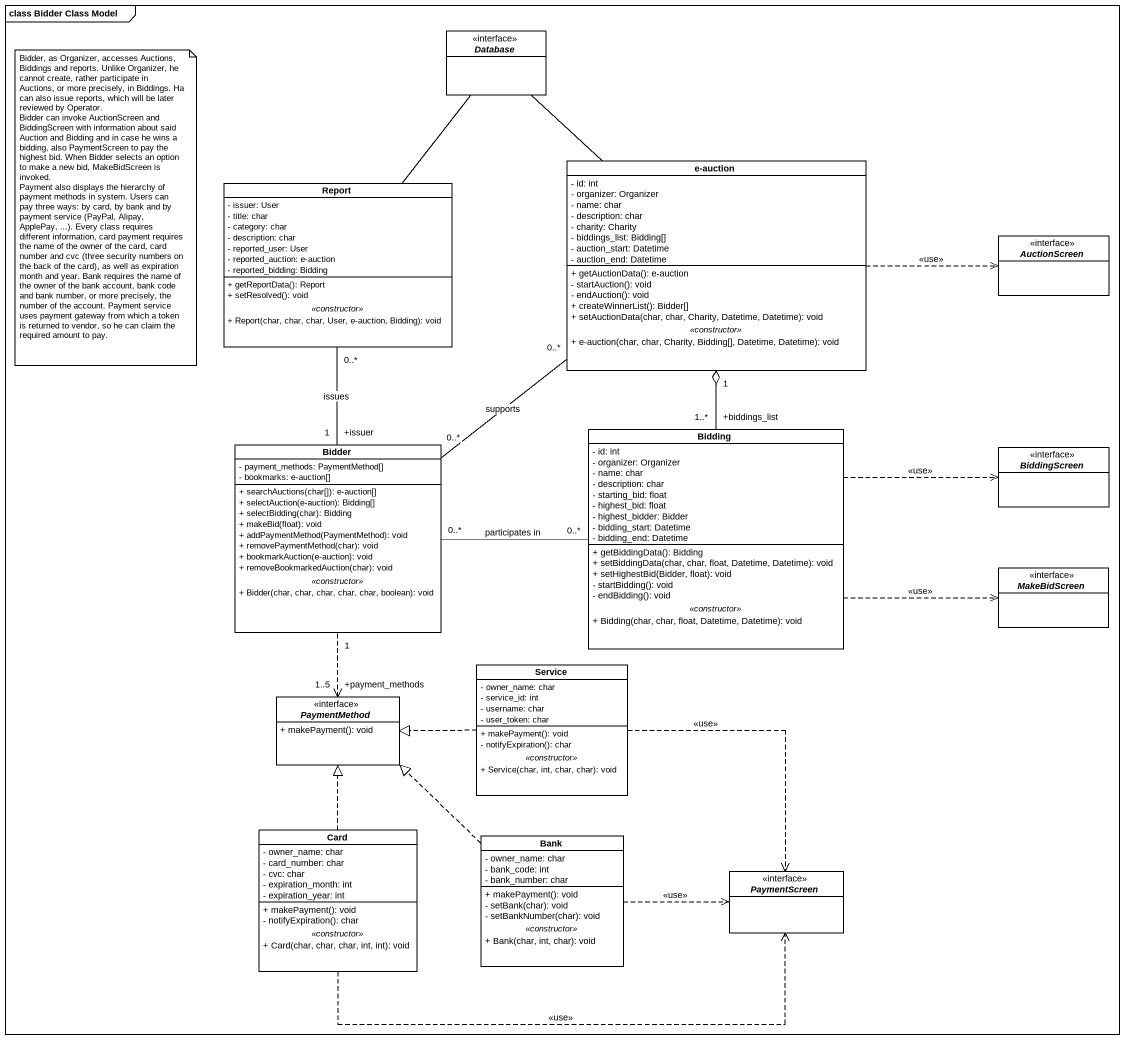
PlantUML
@startuml
mainframe class Bidder Class Model
hide circle
hide empty members
skinparam classAttributeIconSize 0
interface "Database" as Database_
class Report {
  - issuer: User
  - title: char
  - category: char
  - description: char
  - reported_user: User
  - reported_auction: e-auction
  - reported_bidding: Bidding
  --
  + getReportData(): Report
  + setResolved(): void
  .. <<constructor>> ..
  + Report(char, char, char, User, e-auction, Bidding): void
}
class "e-auction" as e_auction {
  - id: int
  - organizer: Organizer
  - name: char
  - description: char
  - charity: Charity
  - biddings_list: Bidding[]
  - auction_start: Datetime
  - auction_end: Datetime
  --
  + getAuctionData(): e-auction
  - startAuction(): void
  - endAuction(): void
  + createWinnerList(): Bidder[]
  + setAuctionData(char, char, Charity, Datetime, Datetime): void
  .. <<constructor>> ..
  + e-auction(char, char, Charity, Bidding[], Datetime, Datetime): void
}
interface AuctionScreen
class Bidder {
  - payment_methods: PaymentMethod[]
  - bookmarks: e-auction[]
  --
  + searchAuctions(char[]): e-auction[]
  + selectAuction(e-auction): Bidding[]
  + selectBidding(char): Bidding
  + makeBid(float): void
  + addPaymentMethod(PaymentMethod): void
  + removePaymentMethod(char): void
  + bookmarkAuction(e-auction): void
  + removeBookmarkedAuction(char): void
  .. <<constructor>> ..
  + Bidder(char, char, char, char, char, boolean): void
}
class Bidding {
  - id: int
  - organizer: Organizer
  - name: char
  - description: char
  - starting_bid: float
  - highest_bid: float
  - highest_bidder: Bidder
  - bidding_start: Datetime
  - bidding_end: Datetime
  --
  + getBiddingData(): Bidding
  + setBiddingData(char, char, float, Datetime, Datetime): void
  + setHighestBid(Bidder, float): void
  - startBidding(): void
  - endBidding(): void
  .. <<constructor>> ..
  + Bidding(char, char, float, Datetime, Datetime): void
}
interface BiddingScreen
interface MakeBidScreen
class Service {
  - owner_name: char
  - service_id: int
  - username: char
  - user_token: char
  --
  + makePayment(): void
  - notifyExpiration(): char
  .. <<constructor>> ..
  + Service(char, int, char, char): void
}
interface PaymentMethod {
  + makePayment(): void
}
class "Card" as Card_ {
  - owner_name: char
  - card_number: char
  - cvc: char
  - expiration_month: int
  - expiration_year: int
  --
  + makePayment(): void
  - notifyExpiration(): char
  .. <<constructor>> ..
  + Card(char, char, char, int, int): void
}
class Bank {
  - owner_name: char
  - bank_code: int
  - bank_number: char
  --
  + makePayment(): void
  - setBank(char): void
  - setBankNumber(char): void
  .. <<constructor>> ..
  + Bank(char, int, char): void
}
interface PaymentScreen
Report -up- Database_
e_auction -up- Database_
e_auction .right.> AuctionScreen : <<use>>
Bidder "+issuer\n1" -up- "0..*" Report : issues
Bidder "0..*" -up- "0..*" e_auction : supports
Bidder "0..*" -right- "0..*" Bidding : participates in
Bidding "+biddings_list\n1..*" -up-o "1" e_auction
Bidding .right.> BiddingScreen : <<use>>
Bidding .right.> MakeBidScreen : <<use>>
Service .left.|> PaymentMethod
Service ..> PaymentScreen : <<use>>
PaymentMethod "+payment_methods\n1..5" <.up. "1" Bidder
Card_ .up.|> PaymentMethod
Card_ .right.> PaymentScreen : <<use>>
Bank .up.|> PaymentMethod
Bank .right.> PaymentScreen : <<use>>
note as N1
  Bidder, as Organizer, accesses Auctions, Biddings and reports. Unlike Organizer, he cannot create, rather participate in Auctions, or more precisely, in Biddings. Ha can also issue reports, which will be later reviewed by Operator.
  Bidder can invoke AuctionScreen and BiddingScreen with information about said Auction and Bidding and in case he wins a bidding, also PaymentScreen to pay the highest bid. When Bidder selects an option to make a new bid, MakeBidScreen is invoked.
  Payment also displays the hierarchy of payment methods in system. Users can pay three ways: by card, by bank and by payment service (PayPal, Alipay, ApplePay, ...). Every class requires different information, card payment requires the name of the owner of the card, card number and cvc (three security numbers on the back of the card), as well as expiration month and year. Bank requires the name of the owner of the bank account, bank code and bank number, or more precisely, the number of the account. Payment service uses payment gateway from which a token is returned to vendor, so he can claim the required amount to pay.
end note
@enduml
